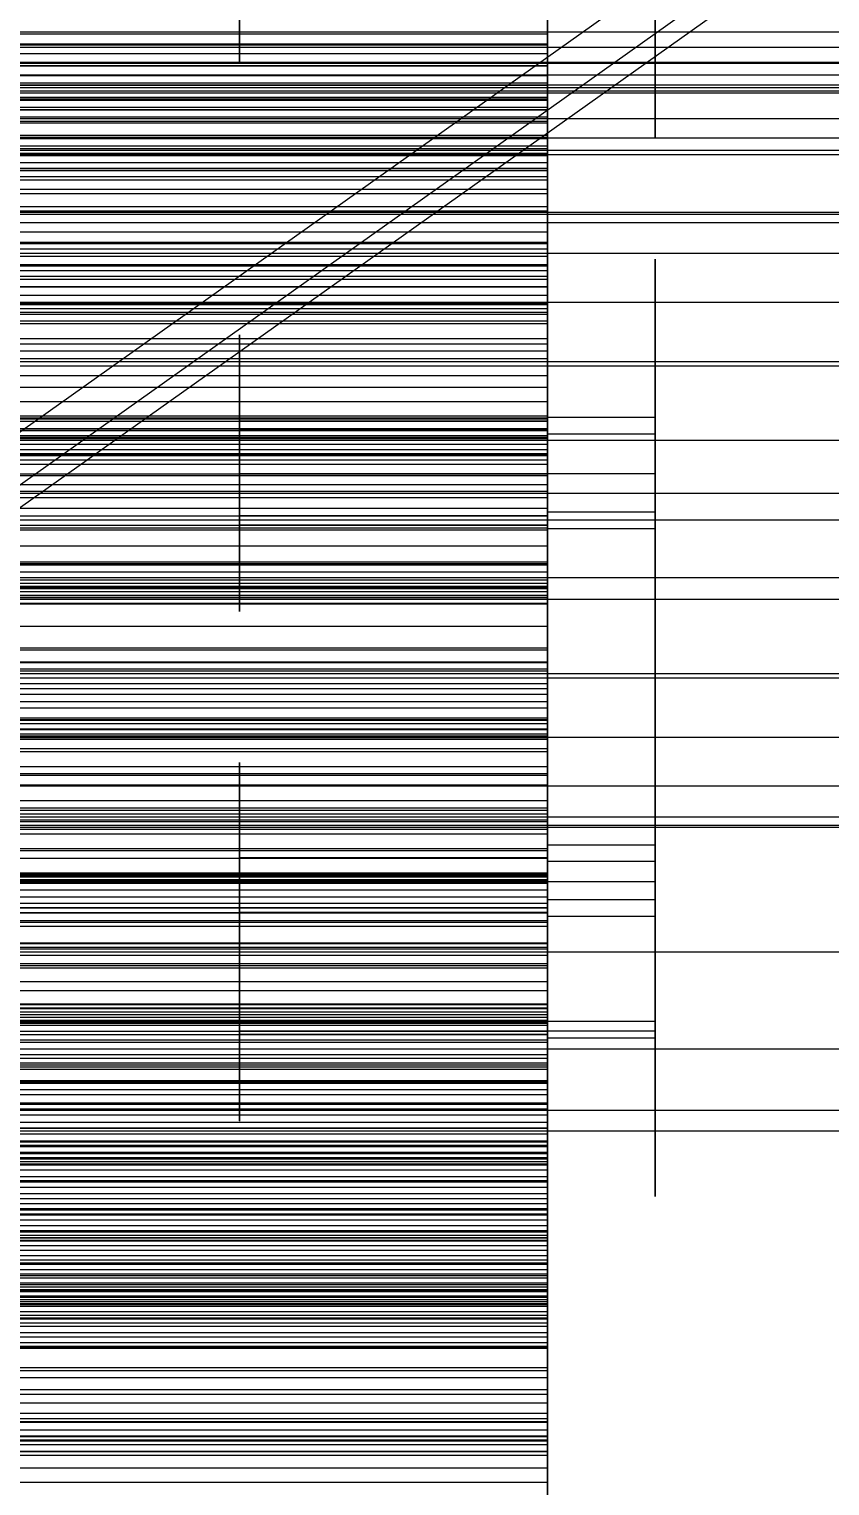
# Model space of a CAD drawing. Header units: millimetres. Extents: x -2500 to 58855, y -53268 to 6837.
# Drawn here: x 682.7 to 786.7, y -34479.1 to -34289.7 of the extents above; entities that cross this region are included whole.
import ezdxf

# ---------------------------------------------------------------- set-up
doc = ezdxf.new("R2010")
doc.units = ezdxf.units.MM
for name, color, linetype, lineweight in [('COTAS_O', 1, 'Continuous', 0), ('COTAS_R', 1, 'Continuous', 0), ('frontal_briquetadora', 7, 'Continuous', 0), ('frontal_secador', 7, 'Continuous', 0), ('frontal_tolva', 7, 'Continuous', 0)]:
    doc.layers.add(name, color=color, linetype=linetype, lineweight=lineweight)
doc.dimstyles.new('R19_100', dxfattribs={"dimtxt": 250, "dimasz": 150, "dimexe": 150, "dimexo": 80, "dimgap": 100, "dimtad": 1, "dimtih": 1, "dimtoh": 1, "dimdsep": 46, "dimcen": 0.09, "dimadec": 0, "dimazin": 0, "dimtfac": 1, "dimtdec": 4, "dimtofl": 0, "dimtmove": 0, "dimatfit": 3, "dimfxl": 1, "dimtolj": 1, "dimtzin": 0, "dimarcsym": 0})

# ---------------------------------------------------------------- blocks, each defined once
blk = doc.blocks.new('*D37')
at = {"layer": 'COTAS_R', "color": 0, "lineweight": -2, "transparency": 16777216}
for p, q in [((-1750, -35420), (-1750, -34450)), ((2600, -35420), (2600, -34450)), ((-1600, -34600), (2450, -34600))]:
    blk.add_line(p, q, dxfattribs=at)
at = {"layer": 'COTAS_R', "color": 0, "transparency": 16777216}
for points in [[(-1600, -34575), (-1600, -34625), (-1750, -34600)], [(2450, -34575), (2450, -34625), (2600, -34600)]]:
    blk.add_solid(points, dxfattribs=at)
at = {"layer": 'Defpoints', "color": 0, "transparency": 16777216}
for p in [(2600, -34600), (-1750, -35500), (2600, -35500)]:
    blk.add_point(p, dxfattribs=at)
blk = doc.blocks.new('*D39')
at = {"layer": 'COTAS_O', "color": 0, "lineweight": -2, "transparency": 16777216}
for p, q in [((-1725, -34320), (-1725, -33550)), ((1725, -34320), (1725, -33550)), ((-1575, -33700), (1575, -33700))]:
    blk.add_line(p, q, dxfattribs=at)
at = {"layer": 'COTAS_O', "color": 0, "transparency": 16777216}
for points in [[(-1575, -33675), (-1575, -33725), (-1725, -33700)], [(1575, -33675), (1575, -33725), (1725, -33700)]]:
    blk.add_solid(points, dxfattribs=at)
at = {"layer": 'Defpoints', "color": 0, "transparency": 16777216}
for p in [(1725, -33700), (-1725, -34400), (1725, -34400)]:
    blk.add_point(p, dxfattribs=at)

msp = doc.modelspace()

# ---------------------------------------------------------------- linework, layer by layer
at = {"layer": 'frontal_briquetadora'}
for p, q in [((750, -34275), (750, -34294.021)), ((750, -34275), (750, -34294.119)), ((750, -34279.784), (750, -34298.691)), ((750, -34279.809), (750, -34298.812)), ((750, -34290.676), (750, -34281.035)), ((764, -34290.676), (764, -34281.035)), ((750, -34283.194), (750, -34292.621)), ((750, -34284.463), (750, -34291.683)), ((750, -34284.545), (750, -34292.2)), ((764, -34283.194), (764, -34292.621)), ((764, -34284.545), (764, -34292.2)), ((710, -34291.118), (710, -34286.785)), ((750, -34286.141), (750, -34290.275)), ((750, -34291.118), (750, -34286.785)), ((710, -34287.846), (710, -34291.853)), ((750, -34291.494), (750, -34286.979)), ((750, -34294.425), (750, -34287.208)), ((750, -34291.555), (750, -34287.423)), ((750, -34287.846), (750, -34291.853)), ((750, -34288.084), (750, -34292.258)), ((750, -34288.107), (750, -34290.314)), ((750, -34292.835), (750, -34288.704)), ((550, -34290.275), (750, -34290.275)), ((750, -34290.314), (550, -34290.314)), ((750, -34298.777), (750, -34288.94)), ((750, -34307.847), (750, -34289.306)), ((750, -34308.015), (750, -34289.38)), ((750, -34289.446), (750, -34296.66)), ((750, -34290.275), (750, -34294.402)), ((750, -34290.314), (750, -34300.164)), ((750, -34298.621), (750, -34290.676)), ((764, -34298.621), (764, -34290.676)), ((550, -34291.555), (750, -34291.555)), ((550, -34291.683), (750, -34291.683)), ((710, -34293.669), (710, -34291.118)), ((710, -34291.853), (710, -34293.931)), ((750, -34293.669), (750, -34291.118)), ((750, -34294.15), (750, -34291.494)), ((750, -34295.68), (750, -34291.555)), ((750, -34291.683), (750, -34298.895)), ((750, -34291.853), (750, -34293.931)), ((750, -34292.2), (750, -34296.448)), ((750, -34292.258), (750, -34294.423)), ((750, -34292.621), (750, -34299.967)), ((764, -34292.2), (764, -34296.448)), ((764, -34292.621), (764, -34299.967)), ((550, -34292.835), (750, -34292.835)), ((550, -34294.402), (750, -34294.402)), ((550, -34294.425), (750, -34294.425)), ((710, -34293.931), (710, -34293.669)), ((750, -34296.957), (750, -34292.835)), ((750, -34293.931), (750, -34293.669)), ((750, -34294.021), (750, -34312.312)), ((750, -34294.119), (750, -34312.503)), ((750, -34294.423), (750, -34294.15)), ((750, -34294.402), (750, -34298.521)), ((750, -34301.633), (750, -34294.425)), ((550, -34295.68), (750, -34295.68)), ((750, -34299.795), (750, -34295.68)), ((550, -34296.66), (750, -34296.66)), ((550, -34296.957), (750, -34296.957)), ((750, -34296.66), (750, -34303.865)), ((750, -34301.069), (750, -34296.957)), ((550, -34298.521), (750, -34298.521)), ((750, -34298.777), (550, -34298.777)), ((550, -34298.895), (750, -34298.895)), ((550, -34299.795), (750, -34299.795)), ((750, -34300.164), (550, -34300.164)), ((750, -34300.204), (550, -34300.204)), ((750, -34298.521), (750, -34312.729)), ((750, -34303.297), (750, -34298.621)), ((750, -34298.691), (750, -34316.687)), ((750, -34298.777), (750, -34300.204)), ((750, -34298.812), (750, -34316.9)), ((750, -34298.895), (750, -34306.096)), ((750, -34303.899), (750, -34299.795)), ((750, -34299.967), (750, -34303.778)), ((750, -34300.164), (750, -34301.909)), ((750, -34300.204), (750, -34301.872)), ((764, -34303.297), (764, -34298.621)), ((764, -34299.967), (764, -34303.778)), ((550, -34301.069), (750, -34301.069)), ((550, -34301.633), (750, -34301.633)), ((750, -34301.872), (550, -34301.872)), ((750, -34301.909), (550, -34301.909)), ((750, -34305.169), (750, -34301.069)), ((750, -34308.829), (750, -34301.633)), ((750, -34301.872), (750, -34303.754)), ((750, -34301.909), (750, -34303.48)), ((750, -34303.48), (550, -34303.48)), ((750, -34303.754), (550, -34303.754)), ((550, -34303.865), (750, -34303.865)), ((550, -34303.899), (750, -34303.899)), ((750, -34303.778), (750, -34303.297)), ((750, -34303.48), (750, -34304.867)), ((750, -34303.754), (750, -34305.832)), ((750, -34303.865), (750, -34311.057)), ((750, -34307.991), (750, -34303.899)), ((764, -34303.778), (764, -34303.297)), ((750, -34304.867), (550, -34304.867)), ((550, -34305.169), (750, -34305.169)), ((750, -34305.832), (550, -34305.832)), ((750, -34304.867), (750, -34306.059)), ((750, -34309.256), (750, -34305.169)), ((750, -34305.832), (750, -34308.091)), ((750, -34306.059), (550, -34306.059)), ((550, -34306.096), (750, -34306.096)), ((750, -34307.037), (550, -34307.037)), ((750, -34307.771), (550, -34307.771)), ((750, -34306.059), (750, -34307.037)), ((750, -34306.096), (750, -34313.283)), ((750, -34307.037), (750, -34307.771)), ((750, -34307.771), (750, -34317.573)), ((550, -34307.991), (750, -34307.991)), ((750, -34308.091), (550, -34308.091)), ((550, -34308.829), (750, -34308.829)), ((550, -34309.256), (750, -34309.256)), ((750, -34325.125), (750, -34307.847)), ((750, -34322.166), (750, -34307.991)), ((750, -34325.382), (750, -34308.015)), ((750, -34308.091), (750, -34310.522)), ((750, -34316.01), (750, -34308.829)), ((750, -34313.327), (750, -34309.256)), ((750, -34310.522), (550, -34310.522)), ((550, -34311.057), (750, -34311.057)), ((750, -34310.522), (750, -34320.336)), ((750, -34311.057), (750, -34318.233)), ((550, -34312.729), (750, -34312.729)), ((550, -34313.283), (750, -34313.283)), ((550, -34313.327), (750, -34313.327)), ((750, -34312.312), (750, -34329.168)), ((750, -34312.503), (750, -34329.446)), ((750, -34312.729), (750, -34326.728)), ((750, -34313.283), (750, -34320.453)), ((750, -34317.381), (750, -34313.327)), ((550, -34316.01), (750, -34316.01)), ((750, -34329.883), (750, -34316.01)), ((750, -34316.687), (750, -34333.081)), ((750, -34316.9), (750, -34333.379)), ((550, -34317.381), (750, -34317.381)), ((750, -34317.573), (550, -34317.573)), ((550, -34318.233), (750, -34318.233)), ((750, -34331.49), (750, -34317.381)), ((750, -34317.573), (750, -34319.223)), ((750, -34318.233), (750, -34325.389)), ((750, -34319.223), (550, -34319.223)), ((750, -34320.336), (550, -34320.336)), ((550, -34320.453), (750, -34320.453)), ((750, -34319.223), (750, -34321.115)), ((750, -34323.398), (750, -34319.588)), ((750, -34319.588), (750, -34320.069)), ((750, -34320.069), (750, -34324.745)), ((750, -34320.336), (750, -34321.843)), ((750, -34320.453), (750, -34327.603)), ((764, -34323.398), (764, -34319.588)), ((764, -34319.588), (764, -34320.069)), ((764, -34320.069), (764, -34324.745)), ((750, -34321.115), (550, -34321.115)), ((750, -34321.843), (550, -34321.843)), ((550, -34322.166), (750, -34322.166)), ((750, -34321.115), (750, -34323.219)), ((750, -34321.843), (750, -34323.176)), ((750, -34336.269), (750, -34322.166)), ((750, -34323.176), (550, -34323.176)), ((750, -34323.219), (550, -34323.219)), ((750, -34324.327), (550, -34324.327)), ((750, -34323.176), (750, -34324.327)), ((750, -34323.219), (750, -34325.517)), ((750, -34330.745), (750, -34323.398)), ((750, -34324.327), (750, -34325.282)), ((750, -34324.745), (750, -34332.69)), ((764, -34330.745), (764, -34323.398)), ((764, -34324.745), (764, -34332.69)), ((750, -34325.282), (550, -34325.282)), ((550, -34325.389), (750, -34325.389)), ((750, -34325.517), (550, -34325.517)), ((750, -34326.024), (550, -34326.024)), ((750, -34326.524), (550, -34326.524)), ((550, -34326.728), (750, -34326.728)), ((750, -34340.477), (750, -34325.125)), ((750, -34325.282), (750, -34326.024)), ((750, -34340.813), (750, -34325.382)), ((750, -34325.389), (750, -34332.522)), ((750, -34325.517), (750, -34327.995)), ((750, -34326.024), (750, -34326.524)), ((750, -34330.3), (750, -34326.052)), ((750, -34326.524), (750, -34336.266)), ((750, -34326.728), (750, -34339.979)), ((764, -34330.3), (764, -34326.052)), ((550, -34327.603), (750, -34327.603)), ((750, -34327.995), (550, -34327.995)), ((750, -34327.603), (750, -34334.728)), ((750, -34327.995), (750, -34330.645)), ((550, -34329.883), (750, -34329.883)), ((710, -34331.513), (710, -34329.435)), ((710, -34329.435), (710, -34329.697)), ((710, -34329.697), (710, -34332.247)), ((750, -34331.108), (750, -34328.943)), ((750, -34328.943), (750, -34329.216)), ((750, -34329.168), (750, -34343.943)), ((750, -34329.216), (750, -34331.872)), ((750, -34331.513), (750, -34329.435)), ((750, -34329.435), (750, -34329.697)), ((750, -34329.446), (750, -34344.296)), ((750, -34329.697), (750, -34332.247)), ((750, -34342.887), (750, -34329.883)), ((750, -34337.955), (750, -34330.3)), ((764, -34337.955), (764, -34330.3)), ((750, -34330.645), (550, -34330.645)), ((550, -34331.49), (750, -34331.49)), ((710, -34335.52), (710, -34331.513)), ((710, -34332.247), (710, -34336.581)), ((750, -34330.645), (750, -34340.399)), ((750, -34340.172), (750, -34330.745)), ((750, -34335.281), (750, -34331.108)), ((750, -34345.662), (750, -34331.49)), ((750, -34335.52), (750, -34331.513)), ((750, -34331.872), (750, -34336.387)), ((750, -34335.722), (750, -34331.911)), ((750, -34331.911), (750, -34332.392)), ((750, -34332.247), (750, -34336.581)), ((750, -34332.392), (750, -34337.068)), ((764, -34340.172), (764, -34330.745)), ((764, -34335.722), (764, -34331.911)), ((764, -34331.911), (764, -34332.392)), ((764, -34332.392), (764, -34337.068)), ((550, -34332.522), (750, -34332.522)), ((750, -34332.522), (750, -34346.226)), ((750, -34332.69), (750, -34342.331)), ((750, -34333.081), (750, -34347.243)), ((750, -34333.379), (750, -34347.613)), ((764, -34332.69), (764, -34342.331)), ((550, -34334.728), (750, -34334.728)), ((710, -34340.662), (710, -34335.52)), ((710, -34338.118), (710, -34335.801)), ((750, -34334.728), (750, -34341.827)), ((750, -34340.638), (750, -34335.281)), ((750, -34337.727), (750, -34335.313)), ((750, -34340.662), (750, -34335.52)), ((750, -34343.068), (750, -34335.722)), ((750, -34338.118), (750, -34335.801)), ((764, -34343.068), (764, -34335.722)), ((750, -34336.266), (550, -34336.266)), ((710, -34336.581), (710, -34341.84)), ((750, -34336.266), (750, -34338.137)), ((750, -34349.756), (750, -34336.269)), ((750, -34336.387), (750, -34341.864)), ((750, -34336.581), (750, -34341.84)), ((750, -34337.068), (750, -34345.013)), ((750, -34342.076), (750, -34337.727)), ((750, -34347.5), (750, -34337.955)), ((764, -34337.068), (764, -34345.013)), ((764, -34347.5), (764, -34337.955)), ((750, -34338.137), (550, -34338.137)), ((550, -34339.979), (750, -34339.979)), ((710, -34342.293), (710, -34338.118)), ((750, -34342.293), (750, -34338.118)), ((750, -34338.137), (750, -34340.247)), ((750, -34339.979), (750, -34351.973)), ((520, -34340.638), (750, -34340.638)), ((520, -34341.864), (750, -34341.864)), ((750, -34340.247), (550, -34340.247)), ((750, -34340.399), (550, -34340.399)), ((750, -34341.664), (550, -34341.664)), ((550, -34341.827), (750, -34341.827)), ((750, -34340.662), (710, -34340.662)), ((710, -34345.921), (710, -34340.662)), ((710, -34343.836), (710, -34341.758)), ((710, -34341.758), (710, -34342.02)), ((750, -34341.84), (710, -34341.84)), ((710, -34341.84), (710, -34346.982)), ((764, -34340.172), (750, -34340.172)), ((750, -34349.812), (750, -34340.172)), ((750, -34340.247), (750, -34342.568)), ((750, -34340.399), (750, -34341.664)), ((750, -34353.313), (750, -34340.477)), ((750, -34346.115), (750, -34340.638)), ((750, -34345.921), (750, -34340.662)), ((750, -34353.714), (750, -34340.813)), ((750, -34343.431), (750, -34341.266)), ((750, -34341.266), (750, -34341.539)), ((750, -34341.539), (750, -34344.196)), ((750, -34341.664), (750, -34342.757)), ((750, -34343.836), (750, -34341.758)), ((750, -34341.758), (750, -34342.02)), ((750, -34341.827), (750, -34348.895)), ((750, -34341.84), (750, -34346.982)), ((750, -34341.864), (750, -34347.221)), ((764, -34349.812), (764, -34340.172)), ((750, -34342.568), (550, -34342.568)), ((750, -34342.757), (550, -34342.757)), ((550, -34342.887), (750, -34342.887)), ((750, -34343.667), (550, -34343.667)), ((710, -34342.02), (710, -34344.571)), ((710, -34347.5), (710, -34342.293)), ((750, -34342.02), (750, -34344.571)), ((750, -34347.5), (750, -34342.076)), ((750, -34347.5), (750, -34342.293)), ((764, -34342.331), (750, -34342.331)), ((750, -34342.331), (750, -34351.758)), ((750, -34342.568), (750, -34345.081)), ((750, -34342.757), (750, -34343.667)), ((750, -34354.521), (750, -34342.887)), ((750, -34352.495), (750, -34343.068)), ((750, -34347.605), (750, -34343.431)), ((750, -34343.667), (750, -34344.384)), ((764, -34342.331), (764, -34351.758)), ((764, -34352.495), (764, -34343.068)), ((750, -34344.384), (550, -34344.384)), ((750, -34344.888), (550, -34344.888)), ((750, -34345.081), (550, -34345.081)), ((750, -34345.152), (550, -34345.152)), ((550, -34345.662), (750, -34345.662)), ((710, -34347.843), (710, -34343.836)), ((710, -34344.571), (710, -34348.904)), ((750, -34347.843), (750, -34343.836)), ((750, -34343.943), (750, -34356.068)), ((750, -34344.196), (750, -34348.71)), ((750, -34344.296), (750, -34356.484)), ((750, -34344.384), (750, -34344.888)), ((750, -34344.571), (750, -34348.904)), ((750, -34344.888), (750, -34345.152)), ((750, -34345.013), (750, -34354.654)), ((750, -34345.081), (750, -34347.772)), ((750, -34345.152), (750, -34354.812)), ((750, -34359.353), (750, -34345.662)), ((764, -34345.013), (764, -34354.654)), ((520, -34347.5), (750, -34347.5)), ((550, -34346.226), (750, -34346.226)), ((710, -34350.255), (710, -34345.921)), ((710, -34346.982), (710, -34350.989)), ((750, -34347.5), (710, -34347.5)), ((710, -34347.5), (710, -34352.707)), ((750, -34350.255), (750, -34345.921)), ((750, -34350.63), (750, -34346.115)), ((750, -34346.226), (750, -34358.933)), ((750, -34346.982), (750, -34350.989)), ((750, -34347.221), (750, -34351.395)), ((750, -34347.243), (750, -34358.629)), ((750, -34347.5), (750, -34352.924)), ((764, -34347.5), (750, -34347.5)), ((750, -34347.5), (750, -34352.707)), ((750, -34347.5), (750, -34357.045)), ((764, -34347.5), (764, -34357.045)), ((750, -34347.772), (550, -34347.772)), ((550, -34348.895), (750, -34348.895)), ((710, -34352.985), (710, -34347.843)), ((710, -34348.904), (710, -34354.163)), ((750, -34352.961), (750, -34347.605)), ((750, -34347.613), (750, -34359.057)), ((750, -34347.772), (750, -34350.633)), ((750, -34352.985), (750, -34347.843)), ((750, -34348.71), (750, -34354.188)), ((750, -34348.895), (750, -34362.398)), ((750, -34348.904), (750, -34354.163)), ((550, -34349.756), (750, -34349.756)), ((750, -34350.633), (550, -34350.633)), ((710, -34352.805), (710, -34350.255)), ((710, -34350.989), (710, -34353.067)), ((750, -34362.109), (750, -34349.756)), ((750, -34357.758), (750, -34349.812)), ((750, -34352.805), (750, -34350.255)), ((750, -34353.287), (750, -34350.63)), ((750, -34350.633), (750, -34360.305)), ((750, -34350.989), (750, -34353.067)), ((764, -34357.758), (764, -34349.812)), ((520, -34352.961), (750, -34352.961)), ((550, -34351.973), (750, -34351.973)), ((710, -34352.707), (710, -34356.882)), ((710, -34353.067), (710, -34352.805)), ((750, -34352.985), (710, -34352.985)), ((710, -34358.244), (710, -34352.985)), ((750, -34351.395), (750, -34353.559)), ((750, -34351.758), (750, -34359.104)), ((750, -34351.973), (750, -34362.248)), ((764, -34352.495), (750, -34352.495)), ((750, -34362.136), (750, -34352.495)), ((750, -34352.707), (750, -34356.882)), ((750, -34353.067), (750, -34352.805)), ((750, -34352.924), (750, -34357.273)), ((750, -34358.439), (750, -34352.961)), ((750, -34358.244), (750, -34352.985)), ((764, -34351.758), (764, -34359.104)), ((764, -34362.136), (764, -34352.495)), ((520, -34354.188), (750, -34354.188)), ((550, -34354.521), (750, -34354.521)), ((750, -34354.812), (550, -34354.812)), ((750, -34354.163), (710, -34354.163)), ((710, -34354.163), (710, -34359.305)), ((750, -34353.559), (750, -34353.287)), ((750, -34363.139), (750, -34353.313)), ((750, -34363.591), (750, -34353.714)), ((750, -34354.163), (750, -34359.305)), ((750, -34354.188), (750, -34359.544)), ((750, -34364.34), (750, -34354.521)), ((764, -34354.654), (750, -34354.654)), ((750, -34354.654), (750, -34364.081)), ((750, -34354.812), (750, -34356.898)), ((764, -34354.654), (764, -34364.081)), ((750, -34356.898), (550, -34356.898)), ((710, -34356.882), (710, -34359.199)), ((750, -34356.068), (750, -34365.078)), ((750, -34356.484), (750, -34365.54)), ((750, -34356.882), (750, -34359.199)), ((750, -34356.898), (750, -34359.222)), ((750, -34357.045), (750, -34364.7)), ((764, -34357.045), (764, -34364.7)), ((550, -34358.933), (750, -34358.933)), ((710, -34362.578), (710, -34358.244)), ((750, -34357.273), (750, -34359.687)), ((750, -34362.433), (750, -34357.758)), ((750, -34362.578), (750, -34358.244)), ((750, -34362.953), (750, -34358.439)), ((750, -34358.629), (750, -34366.801)), ((750, -34358.933), (750, -34370.153)), ((764, -34362.433), (764, -34357.758)), ((750, -34359.222), (550, -34359.222)), ((550, -34359.353), (750, -34359.353)), ((750, -34360.305), (550, -34360.305)), ((710, -34359.305), (710, -34363.312)), ((750, -34359.057), (750, -34367.271)), ((750, -34359.104), (750, -34362.914)), ((750, -34359.222), (750, -34361.754)), ((750, -34359.305), (750, -34363.312)), ((750, -34372.036), (750, -34359.353)), ((750, -34359.544), (750, -34363.718)), ((750, -34360.305), (750, -34361.325)), ((764, -34359.104), (764, -34362.914)), ((750, -34361.325), (550, -34361.325)), ((750, -34361.754), (550, -34361.754)), ((550, -34362.109), (750, -34362.109)), ((750, -34362.174), (550, -34362.174)), ((550, -34362.248), (750, -34362.248)), ((550, -34362.398), (750, -34362.398)), ((710, -34365.128), (710, -34362.578)), ((750, -34361.325), (750, -34362.174)), ((750, -34361.754), (750, -34364.475)), ((750, -34372.854), (750, -34362.109)), ((750, -34370.081), (750, -34362.136)), ((750, -34362.174), (750, -34362.843)), ((750, -34362.248), (750, -34370.411)), ((750, -34362.398), (750, -34374.777)), ((750, -34362.914), (750, -34362.433)), ((750, -34365.128), (750, -34362.578)), ((764, -34370.081), (764, -34362.136)), ((764, -34362.914), (764, -34362.433)), ((750, -34362.843), (550, -34362.843)), ((750, -34363.318), (550, -34363.318)), ((750, -34363.583), (550, -34363.583)), ((750, -34363.611), (550, -34363.611)), ((550, -34364.34), (750, -34364.34)), ((750, -34364.475), (550, -34364.475)), ((710, -34363.312), (710, -34365.39)), ((750, -34362.843), (750, -34363.318)), ((750, -34365.61), (750, -34362.953)), ((750, -34369.578), (750, -34363.139)), ((750, -34363.312), (750, -34365.39)), ((750, -34363.318), (750, -34363.583)), ((750, -34363.583), (750, -34363.611)), ((750, -34370.063), (750, -34363.591)), ((750, -34363.611), (750, -34373.165)), ((750, -34363.718), (750, -34365.883)), ((750, -34364.081), (750, -34371.427)), ((750, -34371.965), (750, -34364.34)), ((750, -34364.475), (750, -34367.374)), ((764, -34364.081), (764, -34371.427)), ((710, -34365.39), (710, -34365.128)), ((750, -34364.7), (750, -34368.948)), ((750, -34365.078), (750, -34370.627)), ((750, -34365.39), (750, -34365.128)), ((750, -34365.54), (750, -34371.117)), ((750, -34365.883), (750, -34365.61)), ((764, -34364.7), (764, -34368.948)), ((750, -34367.374), (550, -34367.374)), ((750, -34366.801), (750, -34371.445)), ((750, -34367.271), (750, -34371.939)), ((750, -34367.374), (750, -34370.439)), ((550, -34370.153), (750, -34370.153)), ((750, -34372.383), (750, -34369.578)), ((750, -34372.882), (750, -34370.063)), ((750, -34374.757), (750, -34370.081)), ((750, -34370.153), (750, -34379.456)), ((764, -34374.757), (764, -34370.081)), ((550, -34370.411), (750, -34370.411)), ((750, -34370.439), (550, -34370.439)), ((550, -34371.965), (750, -34371.965)), ((550, -34372.036), (750, -34372.036)), ((750, -34370.411), (750, -34376.147)), ((750, -34370.439), (750, -34380.005)), ((750, -34370.627), (750, -34372.5)), ((750, -34371.117), (750, -34373)), ((750, -34371.427), (750, -34375.237)), ((750, -34371.445), (750, -34372.383)), ((750, -34371.939), (750, -34372.882)), ((750, -34377.104), (750, -34371.965)), ((750, -34383.225), (750, -34372.036)), ((764, -34371.427), (764, -34375.237)), ((550, -34372.854), (750, -34372.854)), ((750, -34373.165), (550, -34373.165)), ((750, -34381.578), (750, -34372.854)), ((750, -34373.165), (750, -34375.462)), ((550, -34374.777), (750, -34374.777)), ((750, -34375.462), (550, -34375.462)), ((750, -34375.237), (750, -34374.757)), ((750, -34374.777), (750, -34385.556)), ((750, -34379.012), (750, -34375.202)), ((750, -34375.202), (750, -34375.683)), ((750, -34375.462), (750, -34377.994)), ((750, -34375.683), (750, -34380.358)), ((764, -34375.237), (764, -34374.757)), ((764, -34379.012), (764, -34375.202)), ((764, -34375.202), (764, -34375.683)), ((764, -34375.683), (764, -34380.358)), ((550, -34376.147), (750, -34376.147)), ((550, -34377.104), (750, -34377.104)), ((750, -34376.147), (750, -34379.236)), ((750, -34379.559), (750, -34377.104)), ((750, -34377.994), (550, -34377.994)), ((550, -34379.236), (750, -34379.236)), ((550, -34379.456), (750, -34379.456)), ((550, -34379.559), (750, -34379.559)), ((750, -34377.994), (750, -34380.73)), ((750, -34386.358), (750, -34379.012)), ((750, -34383.373), (750, -34379.125)), ((750, -34379.236), (750, -34379.559)), ((750, -34379.456), (750, -34386.483)), ((764, -34386.358), (764, -34379.012)), ((764, -34383.373), (764, -34379.125)), ((750, -34380.005), (550, -34380.005)), ((750, -34380.73), (550, -34380.73)), ((750, -34380.778), (550, -34380.778)), ((750, -34381.382), (550, -34381.382)), ((550, -34381.578), (750, -34381.578)), ((750, -34380.005), (750, -34380.778)), ((750, -34380.358), (750, -34388.304)), ((750, -34380.73), (750, -34383.655)), ((750, -34380.778), (750, -34381.382)), ((750, -34381.382), (750, -34381.806)), ((750, -34387.945), (750, -34381.578)), ((764, -34380.358), (764, -34388.304)), ((750, -34381.806), (550, -34381.806)), ((750, -34381.857), (550, -34381.857)), ((750, -34382.04), (550, -34382.04)), ((750, -34382.066), (550, -34382.066)), ((550, -34383.225), (750, -34383.225)), ((750, -34381.806), (750, -34382.04)), ((750, -34382.066), (750, -34381.857)), ((750, -34381.857), (750, -34391.282)), ((750, -34382.04), (750, -34382.066)), ((750, -34386.127), (750, -34382.317)), ((750, -34382.317), (750, -34382.797)), ((750, -34382.797), (750, -34387.473)), ((750, -34392.488), (750, -34383.225)), ((750, -34391.028), (750, -34383.373)), ((764, -34386.127), (764, -34382.317)), ((764, -34382.317), (764, -34382.797)), ((764, -34382.797), (764, -34387.473)), ((764, -34391.028), (764, -34383.373)), ((750, -34383.655), (550, -34383.655)), ((710, -34387.127), (710, -34385.049)), ((710, -34385.049), (710, -34385.311)), ((710, -34385.311), (710, -34387.861)), ((750, -34383.655), (750, -34386.753)), ((750, -34386.721), (750, -34384.557)), ((750, -34384.557), (750, -34384.83)), ((750, -34384.83), (750, -34387.486)), ((750, -34387.127), (750, -34385.049)), ((750, -34385.049), (750, -34385.311)), ((750, -34385.311), (750, -34387.861)), ((550, -34385.556), (750, -34385.556)), ((550, -34386.483), (750, -34386.483)), ((750, -34386.753), (550, -34386.753)), ((710, -34391.134), (710, -34387.127)), ((750, -34385.556), (750, -34394.32)), ((750, -34393.473), (750, -34386.127)), ((750, -34395.786), (750, -34386.358)), ((750, -34386.483), (750, -34390.966)), ((750, -34390.895), (750, -34386.721)), ((750, -34386.753), (750, -34390.016)), ((750, -34391.134), (750, -34387.127)), ((764, -34393.473), (764, -34386.127)), ((764, -34395.786), (764, -34386.358)), ((550, -34387.945), (750, -34387.945)), ((710, -34387.861), (710, -34392.195)), ((710, -34391.192), (710, -34388.875)), ((750, -34387.473), (750, -34395.418)), ((750, -34387.486), (750, -34392.001)), ((750, -34387.861), (750, -34392.195)), ((750, -34391.711), (750, -34387.945)), ((750, -34388.304), (750, -34397.945)), ((750, -34390.801), (750, -34388.387)), ((750, -34391.192), (750, -34388.875)), ((764, -34387.473), (764, -34395.418)), ((764, -34388.304), (764, -34397.945)), ((750, -34390.016), (550, -34390.016)), ((550, -34390.966), (750, -34390.966)), ((710, -34396.276), (710, -34391.134)), ((750, -34390.016), (750, -34399.452)), ((750, -34395.15), (750, -34390.801)), ((750, -34396.252), (750, -34390.895)), ((750, -34390.966), (750, -34392.731)), ((750, -34400.574), (750, -34391.028)), ((750, -34396.276), (750, -34391.134)), ((764, -34400.574), (764, -34391.028)), ((750, -34391.282), (550, -34391.282)), ((550, -34391.711), (750, -34391.711)), ((550, -34392.488), (750, -34392.488)), ((550, -34392.731), (750, -34392.731)), ((710, -34395.367), (710, -34391.192)), ((710, -34394.242), (710, -34392.164)), ((710, -34392.164), (710, -34392.426)), ((710, -34392.195), (710, -34397.454)), ((710, -34392.426), (710, -34394.976)), ((750, -34395.367), (750, -34391.192)), ((750, -34391.282), (750, -34393.784)), ((750, -34393.836), (750, -34391.671)), ((750, -34391.671), (750, -34391.944)), ((750, -34392.731), (750, -34391.711)), ((750, -34391.944), (750, -34394.601)), ((750, -34392.001), (750, -34397.478)), ((750, -34394.242), (750, -34392.164)), ((750, -34392.164), (750, -34392.426)), ((750, -34392.195), (750, -34397.454)), ((750, -34392.426), (750, -34394.976)), ((750, -34399.471), (750, -34392.488)), ((750, -34393.784), (550, -34393.784)), ((550, -34394.32), (750, -34394.32)), ((710, -34398.249), (710, -34394.242)), ((750, -34402.9), (750, -34393.473)), ((750, -34393.784), (750, -34396.517)), ((750, -34398.01), (750, -34393.836)), ((750, -34398.249), (750, -34394.242)), ((750, -34394.32), (750, -34400.733)), ((750, -34394.601), (750, -34399.115)), ((764, -34402.9), (764, -34393.473)), ((520, -34396.252), (750, -34396.252)), ((750, -34396.517), (550, -34396.517)), ((710, -34394.976), (710, -34399.31)), ((710, -34400.574), (710, -34395.367)), ((750, -34396.276), (710, -34396.276)), ((710, -34401.535), (710, -34396.276)), ((750, -34394.976), (750, -34399.31)), ((750, -34400.574), (750, -34395.15)), ((750, -34400.574), (750, -34395.367)), ((750, -34395.418), (750, -34405.059)), ((764, -34395.786), (750, -34395.786)), ((750, -34405.426), (750, -34395.786)), ((750, -34401.729), (750, -34396.252)), ((750, -34401.535), (750, -34396.276)), ((750, -34396.517), (750, -34399.453)), ((764, -34395.418), (764, -34405.059)), ((764, -34405.426), (764, -34395.786)), ((520, -34397.478), (750, -34397.478)), ((750, -34397.454), (710, -34397.454)), ((710, -34397.454), (710, -34402.596)), ((710, -34403.391), (710, -34398.249)), ((750, -34397.454), (750, -34402.596)), ((750, -34397.478), (750, -34402.835)), ((764, -34397.945), (750, -34397.945)), ((750, -34397.945), (750, -34407.372)), ((750, -34403.366), (750, -34398.01)), ((750, -34401.973), (750, -34398.163)), ((750, -34398.163), (750, -34398.643)), ((750, -34403.391), (750, -34398.249)), ((750, -34402.8), (750, -34398.552)), ((750, -34398.643), (750, -34403.319)), ((764, -34397.945), (764, -34407.372)), ((764, -34401.973), (764, -34398.163)), ((764, -34398.163), (764, -34398.643)), ((764, -34402.8), (764, -34398.552)), ((764, -34398.643), (764, -34403.319)), ((520, -34400.574), (750, -34400.574)), ((750, -34399.452), (550, -34399.452)), ((550, -34399.471), (750, -34399.471)), ((550, -34399.621), (750, -34399.621)), ((750, -34399.845), (550, -34399.845)), ((750, -34399.977), (550, -34399.977)), ((750, -34400.29), (550, -34400.29)), ((750, -34400.333), (550, -34400.333)), ((550, -34400.409), (750, -34400.409)), ((750, -34400.504), (550, -34400.504)), ((750, -34400.512), (550, -34400.512)), ((710, -34399.31), (710, -34404.569)), ((750, -34400.574), (710, -34400.574)), ((710, -34400.574), (710, -34405.78)), ((750, -34399.115), (750, -34404.593)), ((750, -34399.31), (750, -34404.569)), ((750, -34399.452), (750, -34399.977)), ((750, -34399.453), (750, -34402.572)), ((750, -34403.905), (750, -34399.471)), ((750, -34399.621), (750, -34400.409)), ((750, -34401.617), (750, -34399.621)), ((750, -34400.29), (750, -34399.845)), ((750, -34399.845), (750, -34409.118)), ((750, -34399.977), (750, -34400.333)), ((750, -34400.504), (750, -34400.29)), ((750, -34400.333), (750, -34400.512)), ((750, -34400.409), (750, -34403.95)), ((750, -34400.574), (750, -34405.997)), ((764, -34400.574), (750, -34400.574)), ((750, -34400.574), (750, -34405.78)), ((750, -34400.574), (750, -34410.119)), ((764, -34400.574), (764, -34410.119)), ((550, -34400.733), (750, -34400.733)), ((550, -34401.617), (750, -34401.617)), ((710, -34405.869), (710, -34401.535)), ((750, -34400.733), (750, -34404.548)), ((750, -34405.869), (750, -34401.535)), ((750, -34406.32), (750, -34401.617)), ((750, -34406.244), (750, -34401.729)), ((750, -34409.319), (750, -34401.973)), ((764, -34409.319), (764, -34401.973)), ((520, -34403.366), (750, -34403.366)), ((750, -34402.572), (550, -34402.572)), ((550, -34403.905), (750, -34403.905)), ((550, -34403.95), (750, -34403.95)), ((710, -34402.596), (710, -34406.603)), ((750, -34403.391), (710, -34403.391)), ((710, -34408.65), (710, -34403.391)), ((750, -34402.572), (750, -34405.863)), ((750, -34402.596), (750, -34406.603)), ((750, -34410.455), (750, -34402.8)), ((750, -34402.835), (750, -34407.009)), ((764, -34402.9), (750, -34402.9)), ((750, -34412.541), (750, -34402.9)), ((750, -34403.319), (750, -34411.264)), ((750, -34408.844), (750, -34403.366)), ((750, -34408.65), (750, -34403.391)), ((750, -34405.619), (750, -34403.905)), ((750, -34403.95), (750, -34410.109)), ((764, -34410.455), (764, -34402.8)), ((764, -34412.541), (764, -34402.9)), ((764, -34403.319), (764, -34411.264)), ((520, -34404.593), (750, -34404.593)), ((550, -34404.548), (750, -34404.548)), ((550, -34405.619), (750, -34405.619)), ((750, -34405.863), (550, -34405.863)), ((750, -34404.569), (710, -34404.569)), ((710, -34404.569), (710, -34409.711)), ((710, -34405.78), (710, -34409.956)), ((710, -34408.419), (710, -34405.869)), ((750, -34404.548), (750, -34405.619)), ((750, -34404.569), (750, -34409.711)), ((750, -34404.593), (750, -34409.949)), ((764, -34405.059), (750, -34405.059)), ((750, -34405.059), (750, -34414.486)), ((750, -34413.372), (750, -34405.426)), ((750, -34405.78), (750, -34409.956)), ((750, -34405.863), (750, -34409.315)), ((750, -34408.419), (750, -34405.869)), ((750, -34405.997), (750, -34410.347)), ((750, -34408.9), (750, -34406.244)), ((764, -34405.059), (764, -34414.486)), ((764, -34413.372), (764, -34405.426)), ((550, -34406.32), (750, -34406.32)), ((710, -34406.603), (710, -34408.681)), ((710, -34410.088), (710, -34408.009)), ((710, -34408.009), (710, -34408.271)), ((750, -34413.548), (750, -34406.32)), ((750, -34406.603), (750, -34408.681)), ((750, -34407.009), (750, -34409.173)), ((750, -34407.372), (750, -34414.718)), ((750, -34409.682), (750, -34407.517)), ((750, -34407.517), (750, -34407.79)), ((750, -34407.79), (750, -34410.447)), ((750, -34410.227), (750, -34407.813)), ((750, -34410.088), (750, -34408.009)), ((750, -34408.009), (750, -34408.271)), ((764, -34407.372), (764, -34414.718)), ((550, -34408.499), (750, -34408.499)), ((550, -34408.59), (750, -34408.59)), ((750, -34409.118), (550, -34409.118)), ((750, -34409.315), (550, -34409.315)), ((710, -34408.271), (710, -34410.822)), ((710, -34410.618), (710, -34408.301)), ((710, -34408.681), (710, -34408.419)), ((710, -34412.983), (710, -34408.65)), ((710, -34409.711), (710, -34413.718)), ((710, -34409.956), (710, -34412.273)), ((710, -34414.095), (710, -34410.088)), ((750, -34408.271), (750, -34410.822)), ((750, -34410.618), (750, -34408.301)), ((750, -34408.681), (750, -34408.419)), ((750, -34408.499), (750, -34411.183)), ((750, -34408.59), (750, -34408.499)), ((750, -34411.452), (750, -34408.59)), ((750, -34412.983), (750, -34408.65)), ((750, -34413.359), (750, -34408.844)), ((750, -34409.173), (750, -34408.9)), ((750, -34409.118), (750, -34411.82)), ((750, -34409.315), (750, -34418.6)), ((750, -34418.746), (750, -34409.319)), ((750, -34413.856), (750, -34409.682)), ((750, -34409.711), (750, -34413.718)), ((750, -34409.949), (750, -34414.123)), ((750, -34409.956), (750, -34412.273)), ((750, -34414.095), (750, -34410.088)), ((764, -34418.746), (764, -34409.319)), ((550, -34410.109), (750, -34410.109)), ((550, -34411.183), (750, -34411.183)), ((550, -34411.452), (750, -34411.452)), ((750, -34411.82), (550, -34411.82)), ((710, -34414.793), (710, -34410.618)), ((710, -34410.822), (710, -34415.156)), ((750, -34410.109), (750, -34418.648)), ((750, -34410.119), (750, -34417.774)), ((750, -34414.576), (750, -34410.227)), ((750, -34410.347), (750, -34412.76)), ((750, -34410.447), (750, -34414.961)), ((750, -34420), (750, -34410.455)), ((750, -34414.793), (750, -34410.618)), ((750, -34410.822), (750, -34415.156)), ((750, -34411.183), (750, -34416.538)), ((750, -34411.264), (750, -34420.905)), ((750, -34416.974), (750, -34411.452)), ((750, -34411.82), (750, -34414.748)), ((764, -34410.119), (764, -34417.774)), ((764, -34420), (764, -34410.455)), ((764, -34411.264), (764, -34420.905)), ((550, -34413.548), (750, -34413.548)), ((710, -34415.534), (710, -34412.983)), ((710, -34413.718), (710, -34415.796)), ((750, -34420.486), (750, -34412.541)), ((750, -34415.534), (750, -34412.983)), ((750, -34416.015), (750, -34413.359)), ((750, -34418.047), (750, -34413.372)), ((750, -34423.026), (750, -34413.548)), ((750, -34413.718), (750, -34415.796)), ((750, -34419.212), (750, -34413.856)), ((764, -34420.486), (764, -34412.541)), ((764, -34418.047), (764, -34413.372)), ((750, -34414.748), (550, -34414.748)), ((710, -34419.237), (710, -34414.095)), ((710, -34420), (710, -34414.793)), ((710, -34415.156), (710, -34420.414)), ((710, -34415.796), (710, -34415.534)), ((750, -34419.237), (750, -34414.095)), ((750, -34414.123), (750, -34416.288)), ((750, -34414.486), (750, -34421.832)), ((750, -34420), (750, -34414.576)), ((750, -34414.718), (750, -34418.528)), ((750, -34414.748), (750, -34417.875)), ((750, -34420), (750, -34414.793)), ((750, -34414.961), (750, -34420.439)), ((750, -34415.156), (750, -34420.414)), ((750, -34415.796), (750, -34415.534)), ((764, -34414.486), (764, -34421.832)), ((764, -34414.718), (764, -34418.528)), ((550, -34416.449), (750, -34416.449)), ((550, -34416.538), (750, -34416.538)), ((550, -34416.974), (750, -34416.974)), ((550, -34417.056), (750, -34417.056)), ((750, -34417.532), (550, -34417.532)), ((750, -34416.288), (750, -34416.015)), ((750, -34416.449), (750, -34417.056)), ((750, -34418.624), (750, -34416.449)), ((750, -34416.538), (750, -34424.359)), ((750, -34424.945), (750, -34416.974)), ((750, -34417.056), (750, -34420.421)), ((750, -34418.213), (750, -34417.532)), ((750, -34417.532), (750, -34426.632)), ((520, -34419.212), (750, -34419.212)), ((750, -34417.875), (550, -34417.875)), ((750, -34418.213), (550, -34418.213)), ((750, -34418.6), (550, -34418.6)), ((550, -34418.624), (750, -34418.624)), ((550, -34418.648), (750, -34418.648)), ((750, -34418.665), (550, -34418.665)), ((750, -34418.874), (550, -34418.874)), ((750, -34418.916), (550, -34418.916)), ((750, -34418.982), (550, -34418.982)), ((750, -34419.237), (710, -34419.237)), ((710, -34424.495), (710, -34419.237)), ((750, -34417.774), (750, -34422.022)), ((750, -34417.875), (750, -34421.182)), ((750, -34418.528), (750, -34418.047)), ((750, -34418.665), (750, -34418.213)), ((750, -34418.6), (750, -34418.874)), ((750, -34423.497), (750, -34418.624)), ((750, -34418.648), (750, -34421.417)), ((750, -34418.916), (750, -34418.665)), ((764, -34418.746), (750, -34418.746)), ((750, -34428.387), (750, -34418.746)), ((750, -34418.874), (750, -34418.982)), ((750, -34418.982), (750, -34418.916)), ((750, -34424.69), (750, -34419.212)), ((750, -34424.495), (750, -34419.237)), ((764, -34417.774), (764, -34422.022)), ((764, -34418.528), (764, -34418.047)), ((764, -34428.387), (764, -34418.746)), ((520, -34420), (750, -34420)), ((520, -34420.439), (750, -34420.439)), ((550, -34420.421), (750, -34420.421)), ((750, -34421.182), (550, -34421.182)), ((550, -34421.417), (750, -34421.417)), ((750, -34420), (710, -34420)), ((710, -34420), (710, -34425.207)), ((750, -34420.414), (710, -34420.414)), ((710, -34420.414), (710, -34425.556)), ((750, -34420), (750, -34425.424)), ((764, -34420), (750, -34420)), ((750, -34420), (750, -34425.207)), ((750, -34420), (750, -34429.545)), ((750, -34420.414), (750, -34425.556)), ((750, -34420.421), (750, -34426.416)), ((750, -34420.439), (750, -34425.795)), ((750, -34425.162), (750, -34420.486)), ((764, -34420.905), (750, -34420.905)), ((750, -34420.905), (750, -34430.332)), ((750, -34421.182), (750, -34424.657)), ((750, -34421.417), (750, -34424.121)), ((764, -34420), (764, -34429.545)), ((764, -34425.162), (764, -34420.486)), ((764, -34420.905), (764, -34430.332)), ((550, -34423.026), (750, -34423.026)), ((750, -34421.832), (750, -34425.643)), ((750, -34434.387), (750, -34423.026)), ((764, -34421.832), (764, -34425.643)), ((550, -34423.497), (750, -34423.497)), ((550, -34424.121), (750, -34424.121)), ((550, -34424.359), (750, -34424.359)), ((750, -34424.657), (550, -34424.657)), ((550, -34424.945), (750, -34424.945)), ((710, -34428.829), (710, -34424.495)), ((710, -34425.207), (710, -34429.382)), ((750, -34430.882), (750, -34423.497)), ((750, -34424.121), (750, -34426.757)), ((750, -34424.359), (750, -34434.344)), ((750, -34428.829), (750, -34424.495)), ((750, -34424.657), (750, -34428.29)), ((750, -34429.204), (750, -34424.69)), ((750, -34427.56), (750, -34424.945)), ((750, -34425.643), (750, -34425.162)), ((750, -34425.207), (750, -34429.382)), ((764, -34425.643), (764, -34425.162)), ((550, -34426.416), (750, -34426.416)), ((750, -34426.632), (550, -34426.632)), ((550, -34426.757), (750, -34426.757)), ((710, -34425.556), (710, -34429.563)), ((750, -34425.424), (750, -34429.773)), ((750, -34425.556), (750, -34429.563)), ((750, -34425.795), (750, -34429.969)), ((750, -34426.416), (750, -34434.809)), ((750, -34426.632), (750, -34429.526)), ((750, -34426.757), (750, -34429.325)), ((550, -34427.56), (750, -34427.56)), ((750, -34428.29), (550, -34428.29)), ((710, -34431.379), (710, -34428.829)), ((750, -34430.107), (750, -34427.56)), ((750, -34428.29), (750, -34437.401)), ((750, -34436.332), (750, -34428.387)), ((750, -34431.379), (750, -34428.829)), ((764, -34436.332), (764, -34428.387)), ((550, -34429.325), (750, -34429.325)), ((750, -34429.526), (550, -34429.526)), ((550, -34430.107), (750, -34430.107)), ((550, -34430.882), (750, -34430.882)), ((710, -34429.382), (710, -34431.699)), ((710, -34429.563), (710, -34431.641)), ((750, -34431.861), (750, -34429.204)), ((750, -34429.325), (750, -34431.823)), ((750, -34429.382), (750, -34431.699)), ((750, -34429.526), (750, -34432.642)), ((750, -34429.545), (750, -34437.2)), ((750, -34429.563), (750, -34431.641)), ((750, -34429.773), (750, -34432.187)), ((750, -34429.969), (750, -34432.134)), ((750, -34432.583), (750, -34430.107)), ((750, -34430.332), (750, -34437.678)), ((750, -34433.336), (750, -34430.882)), ((764, -34429.545), (764, -34437.2)), ((764, -34430.332), (764, -34437.678)), ((550, -34431.823), (750, -34431.823)), ((550, -34432.583), (750, -34432.583)), ((750, -34432.642), (550, -34432.642)), ((710, -34431.641), (710, -34431.379)), ((750, -34431.641), (750, -34431.379)), ((750, -34431.823), (750, -34434.25)), ((750, -34432.134), (750, -34431.861)), ((750, -34434.988), (750, -34432.583)), ((750, -34432.642), (750, -34435.953)), ((550, -34433.336), (750, -34433.336)), ((550, -34434.25), (750, -34434.25)), ((550, -34434.344), (750, -34434.344)), ((550, -34434.387), (750, -34434.387)), ((750, -34435.719), (750, -34433.336)), ((750, -34434.25), (750, -34436.605)), ((750, -34434.344), (750, -34446.111)), ((750, -34447.196), (750, -34434.387)), ((550, -34434.809), (750, -34434.809)), ((750, -34434.876), (550, -34434.876)), ((550, -34434.988), (750, -34434.988)), ((550, -34435.719), (750, -34435.719)), ((750, -34435.79), (550, -34435.79)), ((750, -34435.953), (550, -34435.953)), ((750, -34436.481), (550, -34436.481)), ((550, -34436.605), (750, -34436.605)), ((750, -34434.809), (750, -34445.279)), ((750, -34435.79), (750, -34434.876)), ((750, -34434.876), (750, -34443.78)), ((750, -34437.321), (750, -34434.988)), ((750, -34438.029), (750, -34435.719)), ((750, -34436.481), (750, -34435.79)), ((750, -34435.953), (750, -34439.44)), ((750, -34441.008), (750, -34436.332)), ((750, -34436.973), (750, -34436.481)), ((750, -34436.605), (750, -34438.887)), ((764, -34441.008), (764, -34436.332)), ((750, -34436.973), (550, -34436.973)), ((750, -34437.284), (550, -34437.284)), ((550, -34437.321), (750, -34437.321)), ((750, -34437.401), (550, -34437.401)), ((750, -34437.424), (550, -34437.424)), ((550, -34438.029), (750, -34438.029)), ((750, -34437.284), (750, -34436.973)), ((750, -34437.2), (750, -34441.448)), ((750, -34437.424), (750, -34437.284)), ((750, -34439.58), (750, -34437.321)), ((750, -34437.401), (750, -34437.424)), ((750, -34437.678), (750, -34441.488)), ((750, -34440.265), (750, -34438.029)), ((764, -34437.2), (764, -34441.448)), ((764, -34437.678), (764, -34441.488)), ((550, -34438.887), (750, -34438.887)), ((750, -34439.44), (550, -34439.44)), ((550, -34439.58), (750, -34439.58)), ((550, -34440.265), (750, -34440.265)), ((750, -34438.887), (750, -34441.096)), ((750, -34439.44), (750, -34443.091)), ((750, -34441.765), (750, -34439.58)), ((750, -34442.427), (750, -34440.265)), ((550, -34441.096), (750, -34441.096)), ((550, -34441.765), (750, -34441.765)), ((750, -34441.488), (750, -34441.008)), ((750, -34441.096), (750, -34443.229)), ((750, -34443.875), (750, -34441.765)), ((764, -34441.488), (764, -34441.008)), ((550, -34442.427), (750, -34442.427)), ((750, -34443.091), (550, -34443.091)), ((550, -34443.229), (750, -34443.229)), ((750, -34443.78), (550, -34443.78)), ((550, -34443.875), (750, -34443.875)), ((750, -34444.514), (750, -34442.427)), ((750, -34443.091), (750, -34446.897)), ((750, -34443.229), (750, -34445.286)), ((750, -34443.78), (750, -34446.86)), ((750, -34445.909), (750, -34443.875)), ((550, -34444.514), (750, -34444.514)), ((550, -34445.279), (750, -34445.279)), ((550, -34445.286), (750, -34445.286)), ((550, -34445.909), (750, -34445.909)), ((750, -34446.523), (750, -34444.514)), ((750, -34445.279), (750, -34457.423)), ((750, -34445.286), (750, -34447.267)), ((750, -34447.865), (750, -34445.909)), ((550, -34446.111), (750, -34446.111)), ((550, -34446.523), (750, -34446.523)), ((750, -34446.86), (550, -34446.86)), ((750, -34446.897), (550, -34446.897)), ((550, -34447.196), (750, -34447.196)), ((550, -34447.267), (750, -34447.267)), ((550, -34447.865), (750, -34447.865)), ((750, -34446.111), (750, -34459.207)), ((750, -34448.456), (750, -34446.523)), ((750, -34446.86), (750, -34450.157)), ((750, -34446.897), (750, -34455.811)), ((750, -34460.96), (750, -34447.196)), ((750, -34447.267), (750, -34449.169)), ((750, -34449.743), (750, -34447.865)), ((550, -34448.456), (750, -34448.456)), ((550, -34449.169), (750, -34449.169)), ((550, -34449.743), (750, -34449.743)), ((750, -34450.31), (750, -34448.456)), ((750, -34449.169), (750, -34450.993)), ((750, -34451.543), (750, -34449.743)), ((750, -34450.157), (550, -34450.157)), ((550, -34450.31), (750, -34450.31)), ((550, -34450.993), (750, -34450.993)), ((550, -34451.543), (750, -34451.543)), ((750, -34450.157), (750, -34453.643)), ((750, -34452.084), (750, -34450.31)), ((750, -34450.993), (750, -34452.738)), ((750, -34453.263), (750, -34451.543)), ((750, -34451.835), (550, -34451.835)), ((550, -34452.084), (750, -34452.084)), ((550, -34452.738), (750, -34452.738)), ((750, -34452.98), (550, -34452.98)), ((550, -34453.263), (750, -34453.263)), ((750, -34453.643), (550, -34453.643)), ((750, -34452.98), (750, -34451.835)), ((750, -34451.835), (750, -34460.521)), ((750, -34453.779), (750, -34452.084)), ((750, -34452.738), (750, -34454.402)), ((750, -34453.907), (750, -34452.98)), ((750, -34454.902), (750, -34453.263)), ((750, -34453.643), (750, -34457.302)), ((550, -34453.779), (750, -34453.779)), ((750, -34453.907), (550, -34453.907)), ((550, -34454.402), (750, -34454.402)), ((750, -34454.64), (550, -34454.64)), ((550, -34454.902), (750, -34454.902)), ((750, -34455.196), (550, -34455.196)), ((550, -34455.393), (750, -34455.393)), ((750, -34455.393), (750, -34453.779)), ((750, -34454.64), (750, -34453.907)), ((750, -34454.402), (750, -34461.227)), ((750, -34455.196), (750, -34454.64)), ((750, -34456.46), (750, -34454.902)), ((750, -34455.583), (750, -34455.196)), ((750, -34456.926), (750, -34455.393)), ((750, -34455.583), (550, -34455.583)), ((750, -34455.811), (550, -34455.811)), ((550, -34456.46), (750, -34456.46)), ((550, -34456.926), (750, -34456.926)), ((750, -34457.302), (550, -34457.302)), ((550, -34457.423), (750, -34457.423)), ((750, -34455.811), (750, -34455.583)), ((750, -34457.936), (750, -34456.46)), ((750, -34458.377), (750, -34456.926)), ((750, -34457.302), (750, -34461.12)), ((750, -34457.423), (750, -34470.774)), ((550, -34457.936), (750, -34457.936)), ((550, -34458.377), (750, -34458.377)), ((550, -34459.207), (750, -34459.207)), ((750, -34464.14), (750, -34457.936)), ((750, -34459.744), (750, -34458.377)), ((750, -34459.207), (750, -34473.128)), ((550, -34459.744), (750, -34459.744)), ((750, -34460.521), (550, -34460.521)), ((550, -34460.96), (750, -34460.96)), ((550, -34461.029), (750, -34461.029)), ((750, -34461.12), (550, -34461.12)), ((550, -34461.227), (750, -34461.227)), ((750, -34461.029), (750, -34459.744)), ((750, -34460.521), (750, -34463.78)), ((750, -34475.151), (750, -34460.96)), ((750, -34466.598), (750, -34461.029)), ((750, -34461.12), (750, -34465.089)), ((750, -34461.227), (750, -34470.352)), ((750, -34463.78), (550, -34463.78)), ((550, -34464.14), (750, -34464.14)), ((750, -34463.78), (750, -34467.249)), ((750, -34472.72), (750, -34464.14)), ((750, -34465.089), (550, -34465.089)), ((550, -34466.598), (750, -34466.598)), ((750, -34465.089), (750, -34473.786)), ((750, -34474.612), (750, -34466.598)), ((750, -34467.249), (550, -34467.249)), ((750, -34468.368), (550, -34468.368)), ((750, -34467.249), (750, -34470.903)), ((750, -34469.742), (750, -34468.368)), ((750, -34468.368), (750, -34476.816)), ((750, -34469.742), (550, -34469.742)), ((550, -34470.352), (750, -34470.352)), ((750, -34470.902), (750, -34469.742)), ((750, -34470.352), (750, -34481.428)), ((550, -34470.774), (750, -34470.774)), ((750, -34470.902), (550, -34470.902)), ((750, -34471.874), (550, -34471.874)), ((750, -34470.774), (750, -34484.819)), ((750, -34471.874), (750, -34470.902)), ((750, -34470.903), (750, -34474.725)), ((750, -34472.673), (750, -34471.874)), ((750, -34472.673), (550, -34472.673)), ((550, -34472.72), (750, -34472.72)), ((550, -34473.128), (750, -34473.128)), ((750, -34473.307), (550, -34473.307)), ((750, -34473.786), (550, -34473.786)), ((750, -34473.307), (750, -34472.673)), ((750, -34483.346), (750, -34472.72)), ((750, -34473.128), (750, -34487.34)), ((750, -34473.786), (750, -34473.307)), ((550, -34474.612), (750, -34474.612)), ((750, -34474.725), (550, -34474.725)), ((550, -34475.151), (750, -34475.151)), ((750, -34484.762), (750, -34474.612)), ((750, -34474.725), (750, -34478.701)), ((750, -34489.222), (750, -34475.151)), ((750, -34476.816), (550, -34476.816)), ((750, -34476.816), (750, -34480.245)), ((750, -34478.701), (550, -34478.701)), ((750, -34478.701), (750, -34482.823))]:
    msp.add_line(p, q, dxfattribs=at)
at = {"layer": 'frontal_secador'}
for p, q in [((-1320, -34290), (1320, -34290)), ((-1250, -34290), (1250, -34290)), ((1320, -34292.071), (-1320, -34292.071)), ((1320, -34294), (-1320, -34294)), ((1250, -34294.141), (-1250, -34294.141)), ((1320, -34295.657), (-1320, -34295.657)), ((1320, -34296.928), (-1320, -34296.928)), ((1320, -34297.727), (-1320, -34297.727)), ((1320, -34298), (-1320, -34298)), ((1250, -34297.285), (-1250, -34297.285)), ((1250, -34298), (-1250, -34298)), ((1250, -34301.314), (-1250, -34301.314)), ((1250, -34303.856), (-1250, -34303.856)), ((1250, -34305.455), (-1250, -34305.455)), ((1250, -34306), (-1250, -34306)), ((1360, -34313.5), (-1360, -34313.5)), ((1360, -34314.863), (-1360, -34314.863)), ((1250, -34313.75), (-1250, -34313.75)), ((1360, -34318.859), (-1360, -34318.859)), ((1360, -34325.216), (-1360, -34325.216)), ((1360, -34333.5), (-1360, -34333.5)), ((1250, -34332.924), (-1250, -34332.924)), ((1360, -34343.147), (-1360, -34343.147)), ((-1360, -34353.5), (1360, -34353.5)), ((-1250, -34353.5), (1250, -34353.5)), ((1360, -34363.853), (-1360, -34363.853)), ((1360, -34373.5), (-1360, -34373.5)), ((1250, -34374.076), (-1250, -34374.076)), ((1360, -34381.784), (-1360, -34381.784)), ((1360, -34388.141), (-1360, -34388.141)), ((1360, -34392.137), (-1360, -34392.137)), ((1360, -34393.5), (-1360, -34393.5)), ((1250, -34393.25), (-1250, -34393.25)), ((1250, -34409.715), (-1250, -34409.715)), ((1250, -34422.349), (-1250, -34422.349)), ((1250, -34430.291), (-1250, -34430.291)), ((1250, -34433), (-1250, -34433))]:
    msp.add_line(p, q, dxfattribs=at)
at = {"layer": 'frontal_tolva'}
for p, q in [((1725, -33600), (600, -34400)), ((604.636, -34406.52), (1729.636, -33606.52)), ((600, -34406.849), (1725, -33606.849)), ((-1821.5, -34350), (1821.5, -34350)), ((-1821.5, -34361), (1821.5, -34361))]:
    msp.add_line(p, q, dxfattribs=at)

# ---------------------------------------------------------------- dimensions: what is measured, and where the dimension line sits
at = {"layer": 'COTAS_O'}
dim = msp.add_aligned_dim(p1=(-1725, -34400), p2=(1725, -34400), distance=700, text='<> O', dimstyle='R19_100', dxfattribs=at)
dim.commit()
dim.dimension.update_dxf_attribs({"geometry": '*D39', "text_midpoint": (0, -33700)})
at = {"layer": 'COTAS_R'}
dim = msp.add_aligned_dim(p1=(-1750, -35500), p2=(2600, -35500), distance=900, text='<> R', dimstyle='R19_100', dxfattribs=at)
dim.commit()
dim.dimension.update_dxf_attribs({"geometry": '*D37', "text_midpoint": (425, -34600)})

doc.saveas('drawing.dxf')
